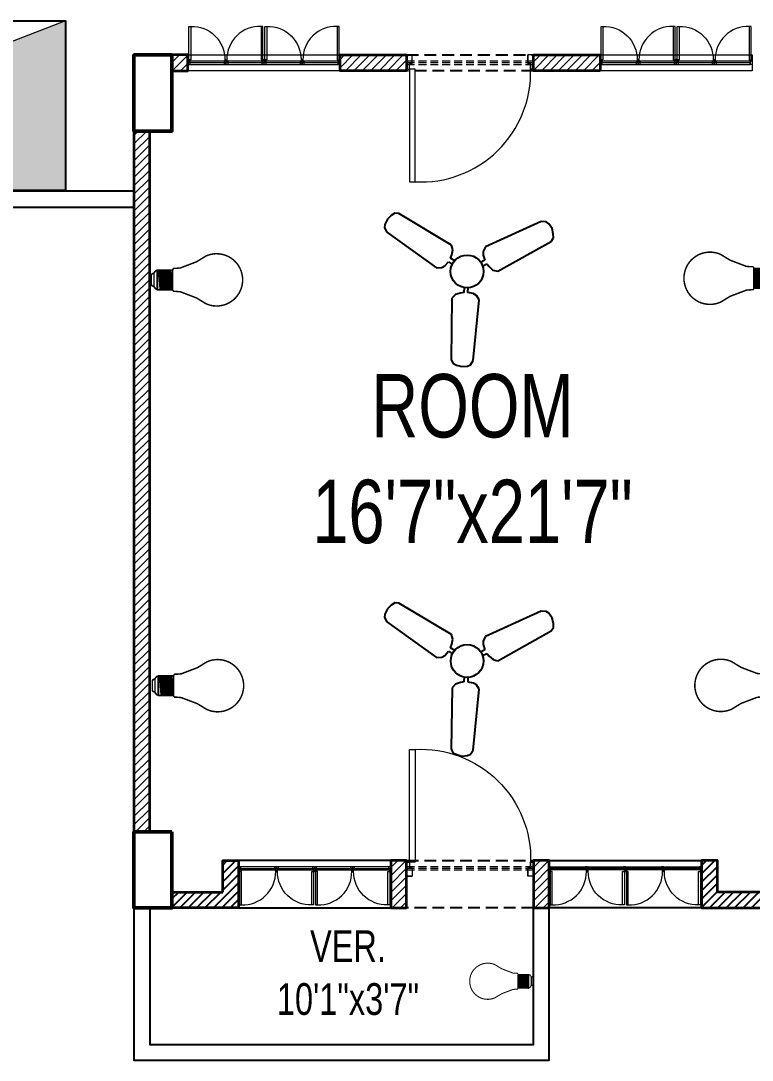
# Model space of a CAD drawing. Header units: inches. Extents: x -20263 to 10253, y -4567 to 3195.
# Drawn here: x 2133.1 to 2363.8, y 13.2 to 341 of the extents above; entities that cross this region are included whole.
import ezdxf

# ---------------------------------------------------------------- set-up
doc = ezdxf.new("R2010")
doc.units = ezdxf.units.IN
doc.header["$MEASUREMENT"] = 0
doc.linetypes.add('ACAD_ISO02W100', pattern=[15, 12, -3])
doc.linetypes.add('DASHED2', pattern=[0.375, 0.25, -0.125])
for name, color, linetype, lineweight in [('A-TEXT', 7, 'Continuous', 5), ('ar-DOOR-WOOD', 44, 'Continuous', 0), ('Main Wall', 250, 'Continuous', 13), ('walll', 7, 'Continuous', 30)]:
    doc.layers.add(name, color=color, linetype=linetype, lineweight=lineweight)
doc.layers.add('hatch brick', color=32, linetype='Continuous', lineweight=0, transparency=0.4)
doc.styles.add('SIMPLE', font='romantic.ttf')
pattern_1 = [(45, (-53754.3553, -18626.6694), (-1.325825215, 1.325825215), [])]
pattern_2 = [(45, (-53826.8553, -18628.6694), (-1.325825215, 1.325825215), [])]
pattern_3 = [(45, (-53837.8553, -18628.6694), (-1.325825215, 1.325825215), [])]
pattern_4 = [(45, (-53822.144, -18628.6694), (-1.325825215, 1.325825215), [])]
pattern_5 = [(45, (-53828.3553, -18880.6694), (-1.325825215, 1.325825215), [])]
pattern_6 = [(45, (-53709.3553, -18626.6694), (-1.325825215, 1.325825215), [])]
pattern_7 = [(45, (-53823.3553, -18628.6694), (-1.325825215, 1.325825215), [])]

# ---------------------------------------------------------------- blocks, each defined once
blk = doc.blocks.new('DOOR_45')
at = {"layer": 'ar-DOOR-WOOD'}
for p, q in [((-11008.75, 15426.44), (-11008.75, 15424.44)), ((-10968.75, 15426.44), (-11008.75, 15426.44)), ((-10968.75, 15427.44), (-10963.75, 15427.44)), ((-10968.75, 15427.44), (-10968.75, 15426.44)), ((-10968.75, 15424.44), (-10968.75, 15426.44)), ((-10968.75, 15426.44), (-10966.75, 15426.44)), ((-10966.75, 15426.44), (-10966.75, 15425.44)), ((-10966.75, 15425.44), (-10963.75, 15425.44)), ((-10963.75, 15427.44), (-10963.75, 15425.44)), ((-11008.75, 15424.44), (-10968.75, 15424.44)), ((-10966.75, 15384.44), (-10963.75, 15384.44)), ((-10966.75, 15383.44), (-10966.75, 15384.44)), ((-10963.75, 15382.44), (-10963.75, 15384.44)), ((-10968.75, 15382.44), (-10968.75, 15383.44)), ((-10968.75, 15383.44), (-10966.75, 15383.44)), ((-10968.75, 15382.44), (-10963.75, 15382.44))]:
    blk.add_line(p, q, dxfattribs=at)
for points in [[(-10968.75, 15426.44), (-11008.75, 15426.44), (-11008.75, 15424.44), (-10968.75, 15424.44)], [(-10963.75, 15427.44), (-10968.75, 15427.44), (-10968.75, 15426.44), (-10966.75, 15426.44), (-10966.75, 15425.44), (-10963.75, 15425.44)], [(-10968.75, 15383.44), (-10968.75, 15382.44), (-10963.75, 15382.44), (-10963.75, 15384.44), (-10966.75, 15384.44), (-10966.75, 15383.44)]]:
    blk.add_lwpolyline(points, close=True, dxfattribs=at)
blk.add_arc((-10969.89, 15422.35), 38.92, 176.9083, 271.677, dxfattribs=at)
blk = doc.blocks.new('DOOR_40')
at = {"layer": 'ar-DOOR-WOOD'}
for p, q in [((-11029.1, 15421.4), (-11064.1, 15421.4)), ((-11064.1, 15421.4), (-11064.1, 15419.4)), ((-11064.1, 15419.4), (-11029.1, 15419.4)), ((-11029.1, 15422.4), (-11024.1, 15422.4)), ((-11029.1, 15422.4), (-11029.1, 15421.4)), ((-11029.1, 15419.4), (-11029.1, 15421.4)), ((-11029.1, 15421.4), (-11027.1, 15421.4)), ((-11027.1, 15421.4), (-11027.1, 15420.4)), ((-11027.1, 15420.4), (-11024.1, 15420.4)), ((-11024.1, 15422.4), (-11024.1, 15420.4)), ((-11027.1, 15383.4), (-11027.1, 15384.4)), ((-11027.1, 15384.4), (-11024.1, 15384.4)), ((-11024.1, 15382.4), (-11024.1, 15384.4)), ((-11029.1, 15383.4), (-11027.1, 15383.4)), ((-11029.1, 15382.4), (-11029.1, 15383.4)), ((-11029.1, 15382.4), (-11024.1, 15382.4))]:
    blk.add_line(p, q, dxfattribs=at)
blk.add_arc((-11029.4, 15418.2), 34.8, 178.03, 270.3561, dxfattribs=at)
blk = doc.blocks.new('LED')
for p, q in [((-11.6, -7.7), (11.7, -7.7)), ((-11.6, -11), (11.7, -9.6)), ((-11.6, -13.3), (11.7, -11.8)), ((-11.5, -15.5), (11.8, -14.1)), ((-11.3, -17.8), (11.9, -16.3)), ((-11.2, -20), (12.1, -18.6)), ((-11.2, -22.2), (12.1, -20.8)), ((-11.2, -24.5), (12.1, -23.1)), ((-12.1, -25.6), (11.9, -25.6))]:
    blk.add_line(p, q)
at = {"lineweight": 9}
blk.add_line((7.8, -3.1), (-7.8, -3.1), dxfattribs=at)
for points, const_width in [([(5.3, 0), (5.4, 0), (5.7, 0), (6.1, -0.1), (6.6, -0.3), (7, -0.6), (7.2, -0.9), (7.4, -1.2), (7.5, -1.5), (7.7, -2), (7.7, -2.5), (7.8, -3.1), (7.7, -2.5), (7.7, -2), (7.5, -1.5), (7.4, -1.2), (7.2, -0.9), (7, -0.6), (6.6, -0.3), (6.1, -0.1), (5.7, 0), (5.4, 0), (5.3, 0), (-5.3, 0), (-5.4, 0), (-5.5, 0), (-5.8, 0), (-6.1, -0.1), (-6.4, -0.2), (-6.7, -0.5), (-7, -0.7), (-7.3, -1.1), (-7.6, -1.7), (-7.7, -2.3), (-7.8, -3.1), (-7.8, -3.1), (-7.9, -3.2), (-8.1, -3.2), (-8.3, -3.3), (-8.9, -3.6), (-9.6, -4.1), (-10.3, -4.7), (-11, -5.4), (-11.2, -5.9), (-11.4, -6.4), (-11.6, -7), (-11.6, -7.7), (-12.2, -7.7), (-12.1, -26)], 2), ([(-5.3, 0), (-5.4, 0), (-5.5, 0), (-5.8, 0), (-6.1, -0.1), (-6.4, -0.2), (-6.7, -0.5), (-7, -0.7), (-7.3, -1.1), (-7.6, -1.7), (-7.7, -2.3), (-7.8, -3.1)], 1), ([(11.9, -26.1), (11.9, -7.7), (11.7, -7.7), (11.6, -7), (11.4, -6.4), (11.2, -5.9), (11, -5.4), (10.3, -4.7), (9.6, -4.1), (8.9, -3.6), (8.3, -3.3), (7.9, -3.2), (7.8, -3.1), (7.8, -3.1)], 2), ([(-0.1, -111.1), (-0.2, -111.1), (-1, -111.1), (-1.8, -111.1), (-2.6, -111.1), (-3.4, -111), (-4.2, -110.9), (-5, -110.8), (-5.8, -110.6), (-6.6, -110.5), (-7.4, -110.3), (-8.1, -110.1), (-8.9, -109.9), (-9.6, -109.7), (-10.4, -109.5), (-11.1, -109.2), (-11.8, -108.9), (-12.5, -108.7), (-13.2, -108.3), (-13.9, -108), (-14.6, -107.7), (-15.3, -107.3), (-16, -106.9), (-16.6, -106.6), (-17.3, -106.2), (-17.9, -105.7), (-18.5, -105.3), (-19.2, -104.8), (-19.8, -104.4), (-20.4, -103.9), (-20.9, -103.4), (-21.5, -102.9), (-22.1, -102.4), (-22.6, -101.9), (-23.1, -101.3), (-23.7, -100.8), (-24.2, -100.2), (-24.6, -99.6), (-25.1, -99), (-25.6, -98.4), (-26, -97.8), (-26.5, -97.2), (-26.9, -96.5), (-27.3, -95.9), (-27.7, -95.2), (-28.1, -94.6), (-28.4, -93.9), (-28.8, -93.2), (-29.1, -92.5), (-29.4, -91.8), (-29.7, -91.1), (-30, -90.4), (-30.2, -89.6), (-30.5, -88.9), (-30.7, -88.1), (-30.9, -87.4), (-31.1, -86.6), (-31.2, -85.9), (-31.4, -85.1), (-31.5, -84.3), (-31.6, -83.5), (-31.7, -82.7), (-31.8, -81.9), (-31.8, -81.1), (-31.9, -80.3), (-31.9, -79.5), (-31.9, -78.2), (-31.8, -77), (-31.7, -75.8), (-31.5, -74.6), (-31.3, -73.4), (-31.1, -72.2), (-30.8, -71.1), (-30.4, -69.9), (-30, -68.8), (-29.6, -67.7), (-29.2, -66.6), (-22.1, -55), (-14.6, -35.3), (-14.1, -29.7), (-14.1, -27.1), (-12.1, -25.6)], 1.8), ([(-0.1, -111.1), (0, -111.1), (0.8, -111.1), (1.6, -111.1), (2.5, -111.1), (3.3, -111), (4, -110.9), (4.8, -110.8), (5.6, -110.6), (6.4, -110.5), (7.2, -110.3), (7.9, -110.1), (8.7, -109.9), (9.4, -109.7), (10.2, -109.5), (10.9, -109.2), (11.6, -108.9), (12.3, -108.7), (13, -108.3), (13.7, -108), (14.4, -107.7), (15.1, -107.3), (15.8, -106.9), (16.4, -106.6), (17.1, -106.2), (17.7, -105.7), (18.3, -105.3), (19, -104.8), (19.6, -104.4), (20.2, -103.9), (20.7, -103.4), (21.3, -102.9), (21.9, -102.4), (22.4, -101.9), (22.9, -101.3), (23.5, -100.8), (24, -100.2), (24.5, -99.6), (24.9, -99), (25.4, -98.4), (25.8, -97.8), (26.3, -97.2), (26.7, -96.5), (27.1, -95.9), (27.5, -95.2), (27.9, -94.6), (28.2, -93.9), (28.6, -93.2), (28.9, -92.5), (29.2, -91.8), (29.5, -91.1), (29.8, -90.4), (30, -89.6), (30.3, -88.9), (30.5, -88.1), (30.7, -87.4), (30.9, -86.6), (31, -85.9), (31.2, -85.1), (31.3, -84.3), (31.4, -83.5), (31.5, -82.7), (31.6, -81.9), (31.6, -81.1), (31.7, -80.3), (31.7, -79.5), (31.7, -78.2), (31.6, -77), (31.5, -75.8), (31.3, -74.6), (31.1, -73.4), (30.9, -72.2), (30.6, -71.1), (30.2, -69.9), (29.9, -68.8), (29.4, -67.7), (29, -66.6), (21.9, -55), (14.4, -35.3), (13.9, -29.7), (13.9, -27.1), (11.9, -25.6)], 1.8)]:
    blk.add_lwpolyline(points, dxfattribs=dict(const_width=const_width))
at = {"color": 7, "lineweight": 20}
blk.add_open_spline([(-9.8, -25.6), (-9.8, -25.6), (9.4, -25.6), (9.4, -25.6)], degree=3, dxfattribs=at)
blk = doc.blocks.new('6')
at = {"color": 7}
for p, q in [((3322, -2211.4), (3285.1, -2227.8)), ((3358.8, -2210.9), (3322, -2211.4)), ((3387.4, -2214.9), (3358.8, -2210.9)), ((3407.5, -2235.6), (3387.4, -2214.9)), ((3268.2, -2243.2), (3260.1, -2275.1)), ((3260.1, -2275.1), (3351.4, -2686.9)), ((3285.1, -2227.8), (3268.2, -2243.2)), ((3532.6, -2638.3), (3407.5, -2235.6)), ((3518.4, -2668.9), (3532.6, -2638.3)), ((3351.4, -2686.9), (3378.5, -2709.3)), ((3378.5, -2709.3), (3403, -2714.4)), ((3403, -2714.4), (3440.1, -2709.5)), ((3440.1, -2709.5), (3449.6, -2742.4)), ((3467.6, -2701.4), (3489.2, -2689.8)), ((3476.7, -2735.2), (3467.6, -2701.4)), ((3489.2, -2689.8), (3518.4, -2668.9)), ((3634.6, -2869.5), (3601.3, -2861.3)), ((3649, -2834.9), (3634.6, -2869.5)), ((3665.6, -2816.2), (3649, -2834.9)), ((3698.5, -2804), (3665.6, -2816.2)), ((4100.8, -2930.8), (3698.5, -2804)), ((3290.9, -2913.4), (3004.7, -3223.2)), ((3324.5, -2910.5), (3290.9, -2913.4)), ((3357.2, -2925.3), (3324.5, -2910.5)), ((3378, -2938.2), (3357.2, -2925.3)), ((3402.8, -2913.4), (3378, -2938.2)), ((3398.8, -2958), (3422.6, -2933.2)), ((3594.1, -2888.3), (3627.9, -2897.4)), ((3627.9, -2897.4), (3627.1, -2921.8)), ((3627.1, -2921.8), (3630.6, -2957.5)), ((4124.4, -2953.8), (4100.8, -2930.8)), ((3421.6, -2987.7), (3398.8, -2958)), ((3429.5, -3011.4), (3421.6, -2987.7)), ((3630.6, -2957.5), (3650, -2985.2)), ((3650, -2985.2), (4061.4, -3078.2)), ((4129.3, -2976.1), (4124.4, -2953.8)), ((4125, -3016.3), (4129.3, -2976.1)), ((3112.6, -3331), (3423.5, -3046)), ((3423.5, -3046), (3429.5, -3011.4)), ((4061.4, -3078.2), (4089.3, -3071.2)), ((4089.3, -3071.2), (4107, -3048.4)), ((4107, -3048.4), (4125, -3016.3)), ((3004.7, -3223.2), (2996.8, -3250.9)), ((2996.8, -3250.9), (3007.7, -3277.6)), ((3007.7, -3277.6), (3026.5, -3309.3)), ((3026.5, -3309.3), (3059.1, -3333)), ((3059.1, -3333), (3080.9, -3339.9)), ((3080.9, -3339.9), (3112.6, -3331))]:
    blk.add_line(p, q, dxfattribs=at)
blk.add_circle((3491.2, -2845.6), 113.2, dxfattribs=at)

msp = doc.modelspace()

# ---------------------------------------------------------------- hatches: boundary and pattern name
h = msp.add_hatch()
h.set_pattern_fill('ANSI31', color=256, scale=15)
h.set_pattern_definition(pattern_7)
h.paths.add_polyline_path([(2196.797, 66.249), (2196.797, 76.249), (2201.797, 76.249), (2201.797, 61.249), (2180.797, 61.249), (2180.797, 66.249), (2180.797, 66.249)])
h = msp.add_hatch()
h.set_pattern_fill('ANSI31', color=256, scale=15)
h.set_pattern_definition(pattern_7)
h.paths.add_polyline_path([(2196.797, 66.249), (2196.797, 76.249), (2201.797, 76.249), (2201.797, 61.249), (2180.797, 61.249), (2180.797, 66.249), (2180.797, 66.249)])
h = msp.add_hatch()
h.set_pattern_fill('ANSI31', color=256, scale=15)
h.set_pattern_definition(pattern_7)
h.paths.add_polyline_path([(2352.797, 66.249), (2352.797, 76.249), (2347.797, 76.249), (2347.797, 61.249), (2368.797, 61.249), (2368.797, 66.249), (2368.797, 66.249)])
h = msp.add_hatch()
h.set_pattern_fill('ANSI31', color=256, scale=15)
h.set_pattern_definition(pattern_7)
h.paths.add_polyline_path([(2352.797, 66.249), (2352.797, 76.249), (2347.797, 76.249), (2347.797, 61.249), (2368.797, 61.249), (2368.797, 66.249), (2368.797, 66.249)])
at = {"layer": 'hatch brick'}
h = msp.add_hatch(dxfattribs=at)
h.set_pattern_fill('ANSI31', color=256, scale=15)
h.set_pattern_definition(pattern_3)
h.paths.add_polyline_path([(2180.797, 325.249), (2185.797, 325.249), (2185.797, 330.249), (2180.797, 330.249)])
h = msp.add_hatch(dxfattribs=at)
h.set_pattern_fill('ANSI31', color=256, scale=15)
h.set_pattern_definition(pattern_3)
h.paths.add_polyline_path([(2180.797, 325.249), (2185.797, 325.249), (2185.797, 330.249), (2180.797, 330.249)])
h = msp.add_hatch(dxfattribs=at)
h.set_pattern_fill('ANSI31', color=256, scale=15)
h.set_pattern_definition(pattern_5)
h.paths.add_polyline_path([(2254.797, 325.249), (2233.797, 325.249), (2233.797, 330.249), (2254.797, 330.249)])
h = msp.add_hatch(dxfattribs=at)
h.set_pattern_fill('ANSI31', color=256, scale=15)
h.set_pattern_definition(pattern_5)
h.paths.add_polyline_path([(2254.797, 325.249), (2233.797, 325.249), (2233.797, 330.249), (2254.797, 330.249)])
h = msp.add_hatch(dxfattribs=at)
h.set_pattern_fill('ANSI31', color=256, scale=15)
h.set_pattern_definition(pattern_4)
h.paths.add_polyline_path([(2315.797, 325.249), (2294.797, 325.249), (2294.797, 330.249), (2315.797, 330.249)])
h = msp.add_hatch(dxfattribs=at)
h.set_pattern_fill('ANSI31', color=256, scale=15)
h.set_pattern_definition(pattern_4)
h.paths.add_polyline_path([(2315.797, 325.249), (2294.797, 325.249), (2294.797, 330.249), (2315.797, 330.249)])
h = msp.add_hatch(dxfattribs=at)
h.set_pattern_fill('ANSI31', color=256, scale=15)
h.set_pattern_definition(pattern_2)
h.paths.add_polyline_path([(2173.797, 306.249), (2168.797, 306.249), (2168.797, 85.249), (2173.797, 85.249)])
h = msp.add_hatch(dxfattribs=at)
h.set_pattern_fill('ANSI31', color=256, scale=15)
h.set_pattern_definition(pattern_2)
h.paths.add_polyline_path([(2173.797, 306.249), (2168.797, 306.249), (2168.797, 85.249), (2173.797, 85.249)])
h = msp.add_hatch(dxfattribs=at)
h.set_pattern_fill('ANSI31', color=256, scale=15)
h.set_pattern_definition(pattern_1)
h.paths.add_polyline_path([(2254.797, 61.249), (2254.797, 76.249), (2254.797, 76.249), (2249.797, 76.249), (2249.797, 61.249)])
h = msp.add_hatch(dxfattribs=at)
h.set_pattern_fill('ANSI31', color=256, scale=15)
h.set_pattern_definition(pattern_1)
h.paths.add_polyline_path([(2254.797, 61.249), (2254.797, 76.249), (2254.797, 76.249), (2249.797, 76.249), (2249.797, 61.249)])
h = msp.add_hatch(dxfattribs=at)
h.set_pattern_fill('ANSI31', color=256, scale=15)
h.set_pattern_definition(pattern_6)
h.paths.add_polyline_path([(2299.797, 61.249), (2299.797, 76.249), (2299.797, 76.249), (2294.797, 76.249), (2294.797, 61.249)])
h = msp.add_hatch(dxfattribs=at)
h.set_pattern_fill('ANSI31', color=256, scale=15)
h.set_pattern_definition(pattern_6)
h.paths.add_polyline_path([(2299.797, 61.249), (2299.797, 76.249), (2299.797, 76.249), (2294.797, 76.249), (2294.797, 61.249)])
at = {"layer": 'walll', "linetype": 'ACAD_ISO02W100', "lineweight": 20}
h = msp.add_hatch(color=7, dxfattribs=at)
h.dxf.hatch_style = 1
h.paths.add_polyline_path([(2147.178, 287.489), (2147.178, 341.03), (2009.208, 287.489)])

# ---------------------------------------------------------------- linework, layer by layer
at = {"color": 7, "lineweight": 20}
msp.add_line((2147.178, 341.03), (2009.208, 287.489), dxfattribs=at)
at = {"color": 7, "lineweight": -3}
msp.add_lwpolyline([(2009.208, 341.03), (2147.178, 341.03), (2147.178, 287.489), (2009.208, 287.489)], close=True, dxfattribs=at)
at = {"linetype": 'DASHED2', "ltscale": 15}
for points in [[(2254.797, 330.249), (2294.797, 330.249), (2294.797, 325.249), (2254.797, 325.249)], [(2254.797, 330.249), (2294.797, 330.249), (2294.797, 325.249), (2254.797, 325.249)], [(2254.797, 76.249), (2294.797, 76.249), (2294.797, 61.249), (2254.797, 61.249)], [(2254.797, 76.249), (2294.797, 76.249), (2294.797, 61.249), (2254.797, 61.249)]]:
    msp.add_lwpolyline(points, close=True, dxfattribs=at)
for points in [[(1980.797, 282.249), (2168.797, 282.249), (2168.797, 287.249), (1980.797, 287.249)], [(1980.797, 282.249), (2168.797, 282.249), (2168.797, 287.249), (1980.797, 287.249)], [(2201.797, 61.249), (2249.797, 61.249), (2249.797, 76.249), (2201.797, 76.249)], [(2201.797, 61.249), (2249.797, 61.249), (2249.797, 76.249), (2201.797, 76.249)], [(2347.797, 61.249), (2299.797, 61.249), (2299.797, 76.249), (2347.797, 76.249)], [(2347.797, 61.249), (2299.797, 61.249), (2299.797, 76.249), (2347.797, 76.249)]]:
    msp.add_lwpolyline(points, close=True)
for points in [[(2168.797, 61.249), (2168.797, 13.249), (2299.797, 13.249), (2299.797, 61.249)], [(2168.797, 61.249), (2168.797, 13.249), (2299.797, 13.249), (2299.797, 61.249)], [(2173.797, 61.249), (2173.797, 18.249), (2294.797, 18.249), (2294.797, 61.249)], [(2173.797, 61.249), (2173.797, 18.249), (2294.797, 18.249), (2294.797, 61.249)]]:
    msp.add_lwpolyline(points)
at = {"layer": 'Main Wall', "color": 1, "lineweight": 50}
for points in [[(2180.797, 330.249), (2168.797, 330.249), (2168.797, 306.249), (2180.797, 306.249), (2180.797, 330.249)], [(2180.797, 330.249), (2168.797, 330.249), (2168.797, 306.249), (2180.797, 306.249), (2180.797, 330.249)], [(2180.797, 85.249), (2168.797, 85.249), (2168.797, 61.249), (2180.797, 61.249), (2180.797, 85.249)], [(2180.797, 85.249), (2168.797, 85.249), (2168.797, 61.249), (2180.797, 61.249), (2180.797, 85.249)]]:
    msp.add_lwpolyline(points, dxfattribs=at)
at = {"layer": 'Main Wall', "lineweight": 35}
for points in [[(2180.797, 325.249), (2185.797, 325.249), (2185.797, 330.249), (2180.797, 330.249)], [(2180.797, 325.249), (2185.797, 325.249), (2185.797, 330.249), (2180.797, 330.249)], [(2315.797, 325.249), (2294.797, 325.249), (2294.797, 330.249), (2315.797, 330.249)], [(2315.797, 325.249), (2294.797, 325.249), (2294.797, 330.249), (2315.797, 330.249)], [(2173.797, 306.249), (2168.797, 306.249), (2168.797, 85.249), (2173.797, 85.249)], [(2173.797, 306.249), (2168.797, 306.249), (2168.797, 85.249), (2173.797, 85.249)], [(2254.797, 61.249), (2254.797, 76.249), (2254.797, 76.249), (2254.797, 76.249), (2249.797, 76.249), (2249.797, 61.249)], [(2254.797, 61.249), (2254.797, 76.249), (2254.797, 76.249), (2254.797, 76.249), (2249.797, 76.249), (2249.797, 61.249)], [(2299.797, 61.249), (2299.797, 76.249), (2299.797, 76.249), (2299.797, 76.249), (2294.797, 76.249), (2294.797, 61.249)], [(2299.797, 61.249), (2299.797, 76.249), (2299.797, 76.249), (2299.797, 76.249), (2294.797, 76.249), (2294.797, 61.249)]]:
    msp.add_lwpolyline(points, close=True, dxfattribs=at)
at = {"layer": 'Main Wall'}
for points in [[(2185.797, 330.249), (2233.797, 330.249), (2233.797, 325.249), (2185.797, 325.249)], [(2185.797, 330.249), (2233.797, 330.249), (2233.797, 325.249), (2185.797, 325.249)], [(2315.797, 330.249), (2363.797, 330.249), (2363.797, 325.249), (2315.797, 325.249)], [(2315.797, 330.249), (2363.797, 330.249), (2363.797, 325.249), (2315.797, 325.249)]]:
    msp.add_lwpolyline(points, close=True, dxfattribs=at)
at = {"layer": 'Main Wall', "color": 150}
for points in [[(2185.797, 327.249), (2233.197, 327.249), (2233.197, 328.249), (2185.797, 328.249)], [(2185.797, 327.249), (2233.197, 327.249), (2233.197, 328.249), (2185.797, 328.249)], [(2316.397, 327.249), (2363.197, 327.249), (2363.197, 328.249), (2316.397, 328.249)], [(2316.397, 327.249), (2363.197, 327.249), (2363.197, 328.249), (2316.397, 328.249)], [(2185.797, 327.249), (2233.197, 327.249), (2233.197, 327.749), (2185.797, 327.749)], [(2185.797, 327.249), (2233.197, 327.249), (2233.197, 327.749), (2185.797, 327.749)], [(2316.397, 327.249), (2363.197, 327.249), (2363.197, 327.749), (2316.397, 327.749)], [(2316.397, 327.249), (2363.197, 327.249), (2363.197, 327.749), (2316.397, 327.749)], [(2249.797, 74.249), (2202.397, 74.249), (2202.397, 73.249), (2249.797, 73.249)], [(2249.797, 74.249), (2202.397, 74.249), (2202.397, 73.749), (2249.797, 73.749)], [(2249.797, 74.249), (2202.397, 74.249), (2202.397, 73.249), (2249.797, 73.249)], [(2249.797, 74.249), (2202.397, 74.249), (2202.397, 73.749), (2249.797, 73.749)], [(2299.797, 74.249), (2347.197, 74.249), (2347.197, 73.249), (2299.797, 73.249)], [(2299.797, 74.249), (2347.197, 74.249), (2347.197, 73.749), (2299.797, 73.749)], [(2299.797, 74.249), (2347.197, 74.249), (2347.197, 73.249), (2299.797, 73.249)], [(2299.797, 74.249), (2347.197, 74.249), (2347.197, 73.749), (2299.797, 73.749)]]:
    msp.add_lwpolyline(points, close=True, dxfattribs=at)
at = {"layer": 'Main Wall', "lineweight": 35}
for points in [[(2254.797, 325.249), (2254.797, 325.249), (2233.797, 325.249), (2233.797, 330.249), (2254.797, 330.249), (2254.797, 325.249)], [(2254.797, 325.249), (2254.797, 325.249), (2233.797, 325.249), (2233.797, 330.249), (2254.797, 330.249), (2254.797, 325.249)], [(2196.797, 66.249), (2196.797, 76.249), (2201.797, 76.249), (2201.797, 61.249), (2180.797, 61.249), (2180.797, 66.249), (2180.797, 66.249), (2180.797, 66.249), (2196.797, 66.249)], [(2196.797, 66.249), (2196.797, 76.249), (2201.797, 76.249), (2201.797, 61.249), (2180.797, 61.249), (2180.797, 66.249), (2180.797, 66.249), (2180.797, 66.249), (2196.797, 66.249)], [(2352.797, 66.249), (2352.797, 76.249), (2347.797, 76.249), (2347.797, 61.249), (2368.797, 61.249), (2368.797, 66.249), (2368.797, 66.249), (2368.797, 66.249), (2352.797, 66.249)], [(2352.797, 66.249), (2352.797, 76.249), (2347.797, 76.249), (2347.797, 61.249), (2368.797, 61.249), (2368.797, 66.249), (2368.797, 66.249), (2368.797, 66.249), (2352.797, 66.249)]]:
    msp.add_lwpolyline(points, dxfattribs=at)
at = {"layer": 'Main Wall', "color": 150, "linetype": 'DASHED2', "ltscale": 10}
for points in [[(2254.797, 327.249), (2294.797, 327.249), (2294.797, 328.249), (2254.797, 328.249)], [(2254.797, 327.249), (2294.797, 327.249), (2294.797, 328.249), (2254.797, 328.249)], [(2254.797, 327.249), (2294.797, 327.249), (2294.797, 327.749), (2254.797, 327.749)], [(2254.797, 327.249), (2294.797, 327.249), (2294.797, 327.749), (2254.797, 327.749)], [(2254.797, 73.249), (2294.797, 73.249), (2294.797, 74.249), (2254.797, 74.249)], [(2254.797, 73.249), (2294.797, 73.249), (2294.797, 74.249), (2254.797, 74.249)], [(2254.797, 73.249), (2294.797, 73.249), (2294.797, 73.749), (2254.797, 73.749)], [(2254.797, 73.249), (2294.797, 73.249), (2294.797, 73.749), (2254.797, 73.749)]]:
    msp.add_lwpolyline(points, close=True, dxfattribs=at)

# ---------------------------------------------------------------- block references
at = {"color": 40, "true_color": 0xf8d731, "xscale": 0.04578869434389712, "yscale": 0.04578869434389712, "zscale": 0.04578869434389712, "rotation": 41.8550425353075}
for p in [(2067.861, 252.36), (2067.861, 252.36), (2067.88, 129.528), (2067.88, 129.528)]:
    msp.add_blockref('6', p, dxfattribs=at)
at = {"color": 1}
for p, xscale, yscale, zscale, rotation in [((2174.287, 259.355), 0.2590482185936613, 0.2590482185936613, 0.2590482185936613, 90), ((2174.287, 259.355), 0.2590482185936613, 0.2590482185936613, 0.2590482185936613, 90), ((2371.07, 259.863), -0.2590482185936613, 0.2590482185936613, 0.2590482185936613, 270), ((2371.07, 259.863), -0.2590482185936613, 0.2590482185936613, 0.2590482185936613, 270), ((2174.606, 131.379), 0.2590482185936613, 0.2590482185936613, 0.2590482185936613, 90), ((2174.606, 131.379), 0.2590482185936613, 0.2590482185936613, 0.2590482185936613, 90), ((2374.502, 131.474), -0.2590482185936613, 0.2590482185936613, 0.2590482185936613, 269.9999999998945), ((2374.502, 131.474), -0.2590482185936613, 0.2590482185936613, 0.2590482185936613, 269.9999999998945), ((2294.627, 38.17), -0.1793349189005943, 0.1793349189005943, 0.1793349189005943, 269.9999999998945), ((2294.627, 38.17), -0.1793349189005943, 0.1793349189005943, 0.1793349189005943, 269.9999999998945)]:
    msp.add_blockref('LED', p, dxfattribs=dict(at, xscale=xscale, yscale=yscale, zscale=zscale, rotation=rotation))
at = {"layer": 'Main Wall', "extrusion": (0, 0, -1)}
for name, p, xscale, yscale, zscale, rotation in [('DOOR_40', (-6812.53, -2979.991), 0.2999999999999546, 0.2999999999999546, -0.2999999999999546, 270), ('DOOR_40', (-6812.53, -2979.991), 0.2999999999999546, 0.2999999999999546, -0.2999999999999546, 270), ('DOOR_40', (-6836.53, -2979.991), 0.2999999999999546, 0.2999999999999546, -0.2999999999999546, 270), ('DOOR_40', (-6836.53, -2979.991), 0.2999999999999546, 0.2999999999999546, -0.2999999999999546, 270), ('DOOR_40', (-6942.53, -2979.991), 0.2999999999999546, 0.2999999999999546, -0.2999999999999546, 270), ('DOOR_40', (-6942.53, -2979.991), 0.2999999999999546, 0.2999999999999546, -0.2999999999999546, 270), ('DOOR_40', (-6966.53, -2979.991), 0.2999999999999546, 0.2999999999999546, -0.2999999999999546, 270), ('DOOR_40', (-6966.53, -2979.991), 0.2999999999999546, 0.2999999999999546, -0.2999999999999546, 270), ('DOOR_45', (-15968.081, -9674.306), 0.8888888888889142, 0.8888888888889142, -0.8888888888889142, 270), ('DOOR_45', (-15968.081, -9674.306), 0.8888888888889142, 0.8888888888889142, -0.8888888888889142, 270), ('DOOR_40', (2400.937, 3381.489), 0.2999999999999545, 0.2999999999999545, -0.2999999999999545, 90), ('DOOR_40', (2400.937, 3381.489), 0.2999999999999545, 0.2999999999999545, -0.2999999999999545, 90), ('DOOR_40', (2376.937, 3381.489), 0.2999999999999545, 0.2999999999999545, -0.2999999999999545, 90), ('DOOR_40', (2376.937, 3381.489), 0.2999999999999545, 0.2999999999999545, -0.2999999999999545, 90), ('DOOR_40', (2302.937, 3381.489), 0.2999999999999545, 0.2999999999999545, -0.2999999999999545, 90), ('DOOR_40', (2302.937, 3381.489), 0.2999999999999545, 0.2999999999999545, -0.2999999999999545, 90), ('DOOR_40', (2278.937, 3381.489), 0.2999999999999545, 0.2999999999999545, -0.2999999999999545, 90), ('DOOR_40', (2278.937, 3381.489), 0.2999999999999545, 0.2999999999999545, -0.2999999999999545, 90)]:
    msp.add_blockref(name, p, dxfattribs=dict(at, xscale=xscale, yscale=yscale, zscale=zscale, rotation=rotation))
at = {"layer": 'Main Wall'}
for name, p, xscale, yscale, zscale, rotation in [('DOOR_40', (-2416.937, -2979.991), 0.2999999999999545, 0.2999999999999545, 0.2999999999999545, 270), ('DOOR_40', (-2416.937, -2979.991), 0.2999999999999545, 0.2999999999999545, 0.2999999999999545, 270), ('DOOR_40', (-2392.937, -2979.991), 0.2999999999999545, 0.2999999999999545, 0.2999999999999545, 270), ('DOOR_40', (-2392.937, -2979.991), 0.2999999999999545, 0.2999999999999545, 0.2999999999999545, 270), ('DOOR_40', (-2286.937, -2979.991), 0.2999999999999545, 0.2999999999999545, 0.2999999999999545, 270), ('DOOR_40', (-2286.937, -2979.991), 0.2999999999999545, 0.2999999999999545, 0.2999999999999545, 270), ('DOOR_40', (-2262.937, -2979.991), 0.2999999999999545, 0.2999999999999545, 0.2999999999999545, 270), ('DOOR_40', (-2262.937, -2979.991), 0.2999999999999545, 0.2999999999999545, 0.2999999999999545, 270), ('DOOR_45', (15968.081, 10075.804), 0.8888888888889142, 0.8888888888889142, 0.8888888888889142, 90), ('DOOR_45', (15968.081, 10075.804), 0.8888888888889142, 0.8888888888889142, 0.8888888888889142, 90), ('DOOR_40', (6828.53, 3381.489), 0.2999999999999545, 0.2999999999999545, 0.2999999999999545, 90), ('DOOR_40', (6828.53, 3381.489), 0.2999999999999545, 0.2999999999999545, 0.2999999999999545, 90), ('DOOR_40', (6852.53, 3381.489), 0.2999999999999545, 0.2999999999999545, 0.2999999999999545, 90), ('DOOR_40', (6852.53, 3381.489), 0.2999999999999545, 0.2999999999999545, 0.2999999999999545, 90), ('DOOR_40', (6926.53, 3381.489), 0.2999999999999545, 0.2999999999999545, 0.2999999999999545, 90), ('DOOR_40', (6926.53, 3381.489), 0.2999999999999545, 0.2999999999999545, 0.2999999999999545, 90), ('DOOR_40', (6950.53, 3381.489), 0.2999999999999545, 0.2999999999999545, 0.2999999999999545, 90), ('DOOR_40', (6950.53, 3381.489), 0.2999999999999545, 0.2999999999999545, 0.2999999999999545, 90)]:
    msp.add_blockref(name, p, dxfattribs=dict(at, xscale=xscale, yscale=yscale, zscale=zscale, rotation=rotation))

# ---------------------------------------------------------------- texts
at = {"layer": 'A-TEXT', "attachment_point": 9, "style": 'SIMPLE'}
for s, insert, char_height, width in [('\\pxqc;{\\fSwis721 LtCn BT|b0|i0|c0|p34;ROOM\\P16\'7"x21\'7"}', (2349.034, 176.018), 20, 146.91866), ('\\pxqc;{\\fSwis721 LtCn BT|b0|i0|c0|p34;ROOM\\P16\'7"x21\'7"}', (2349.034, 176.018), 20, 146.91866), ('\\pxqc;{\\fSwis721 LtCn BT|b0|i0|c0|p34;VER.\\P10\'1"x3\'7"}', (2273.043, 27.403), 10, 73.45933), ('\\pxqc;{\\fSwis721 LtCn BT|b0|i0|c0|p34;VER.\\P10\'1"x3\'7"}', (2273.043, 27.403), 10, 73.45933)]:
    msp.add_mtext(s, dxfattribs=dict(at, insert=insert, char_height=char_height, width=width))

doc.saveas('drawing.dxf')
